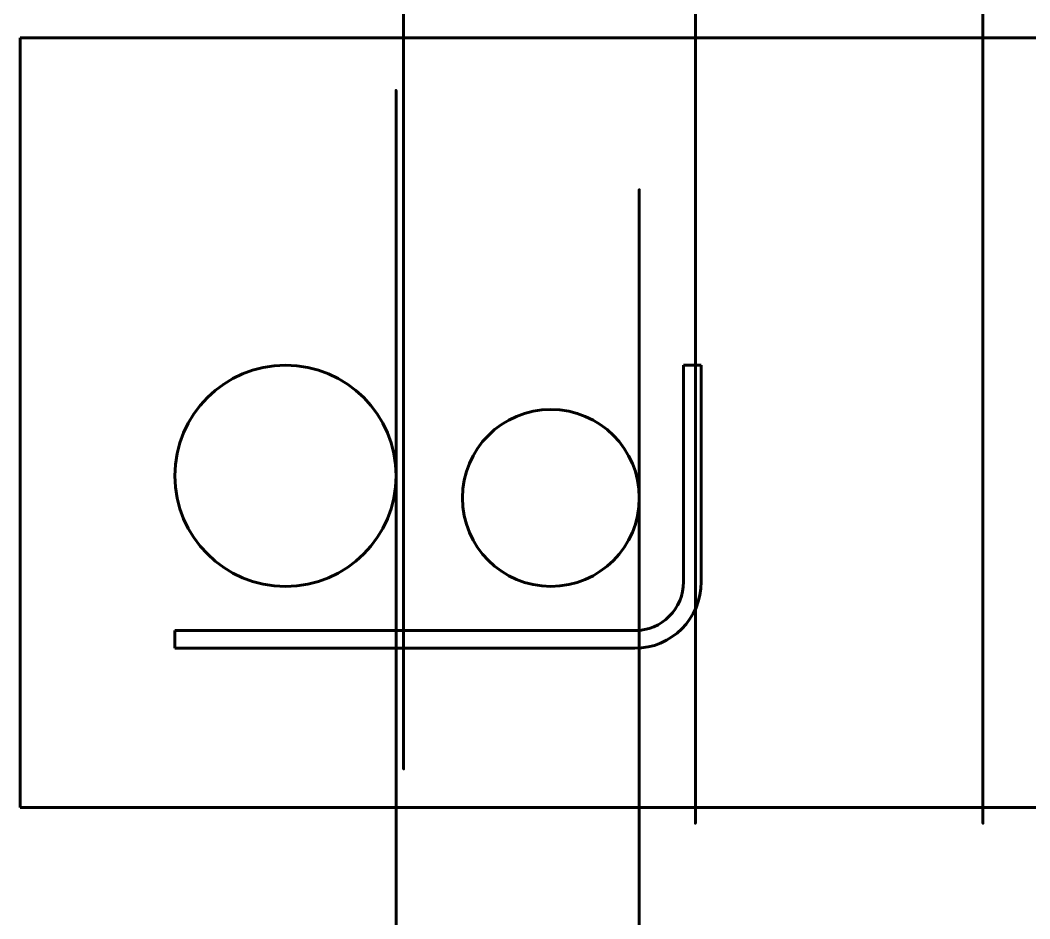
# Model space of a CAD drawing. Header units: centimetres. Extents: x 259 to 610, y 357 to 1252.
# Drawn here: x 489.36 to 512.19, y 775.73 to 796.04 of the extents above; entities that cross this region are included whole.
import ezdxf

# ---------------------------------------------------------------- set-up
doc = ezdxf.new("R2010")
doc.units = ezdxf.units.CM
doc.header["$MEASUREMENT"] = 0
doc.layers.add('layer 1', color=7, linetype='Continuous')

msp = doc.modelspace()

# ---------------------------------------------------------------- linework, layer by layer
at = {"layer": 'layer 1', "color": 5, "lineweight": 60}
for points, knots in [([(529.12517, 953.28499), (529.12517, 963.2261), (521.06631, 971.28496), (511.12519, 971.28498), (511.12519, 971.28498), (501.18408, 971.28499), (493.12519, 963.22615), (493.12517, 953.28504), (493.12517, 953.28504), (493.12514, 943.34392), (501.18398, 935.28503), (511.1251, 935.28499), (511.1251, 935.28499), (521.06621, 935.28495), (529.12512, 943.34378), (529.12517, 953.28489), (529.12667, 1251.51819), (529.12517, 356.81839), (529.12517, 953.28499)], [0, 0, 0, 0, 0.2, 0.2, 0.2, 0.2, 0.4, 0.4, 0.4, 0.4, 0.6, 0.6, 0.6, 0.6, 1, 1, 1, 1.0001, 1.0001, 1.0001, 1.0001]), ([(522.62517, 953.28499), (522.62517, 959.63626), (517.47645, 964.78498), (511.12518, 964.78499), (511.12518, 964.78499), (504.77391, 964.785), (499.62518, 959.63629), (499.62517, 953.28502), (499.62517, 953.28502), (499.62515, 946.93375), (504.77385, 941.78501), (511.12512, 941.78499), (511.12512, 941.78499), (517.47639, 941.78496), (522.62513, 946.93366), (522.62517, 953.28493), (522.62637, 1143.82303), (522.62517, 572.20879), (522.62517, 953.28499)], [0, 0, 0, 0, 0.2, 0.2, 0.2, 0.2, 0.4, 0.4, 0.4, 0.4, 0.6, 0.6, 0.6, 0.6, 1, 1, 1, 1.00006, 1.00006, 1.00006, 1.00006]), ([(504.62864, 808.22341), (504.62864, 809.65935), (503.46458, 810.82341), (502.02865, 810.82341), (502.02865, 810.82341), (500.59271, 810.82341), (499.42865, 809.65936), (499.42864, 808.22342), (499.42864, 808.22342), (499.42864, 806.78748), (500.59269, 805.62342), (502.02863, 805.62341), (502.02863, 805.62341), (503.46457, 805.62341), (504.62863, 806.78746), (504.62864, 808.2234), (504.62894, 851.3016), (504.62864, 722.06701), (504.62864, 808.22341)], [0, 0, 0, 0, 0.2, 0.2, 0.2, 0.2, 0.4, 0.4, 0.4, 0.4, 0.6, 0.6, 0.6, 0.6, 1, 1, 1, 1.00001, 1.00001, 1.00001, 1.00001]), ([(511.12864, 808.22341), (511.12864, 809.65935), (509.96458, 810.82341), (508.52865, 810.82341), (508.52865, 810.82341), (507.09271, 810.82341), (505.92865, 809.65936), (505.92864, 808.22342), (505.92864, 808.22342), (505.92864, 806.78748), (507.09269, 805.62342), (508.52863, 805.62341), (508.52863, 805.62341), (509.96457, 805.62341), (511.12863, 806.78746), (511.12864, 808.2234), (511.12894, 851.3016), (511.12864, 722.06701), (511.12864, 808.22341)], [0, 0, 0, 0, 0.2, 0.2, 0.2, 0.2, 0.4, 0.4, 0.4, 0.4, 0.6, 0.6, 0.6, 0.6, 1, 1, 1, 1.00001, 1.00001, 1.00001, 1.00001]), ([(498.02864, 808.2835), (498.02864, 809.66421), (496.90936, 810.78349), (495.52865, 810.7835), (495.52865, 810.7835), (494.14794, 810.7835), (493.02865, 809.66421), (493.02864, 808.2835), (493.02864, 808.2835), (493.02864, 806.90279), (494.14792, 805.7835), (495.52863, 805.7835), (495.52863, 805.7835), (496.90934, 805.78349), (498.02864, 806.90277), (498.02864, 808.28348), (498.02864, 849.70478), (498.02864, 725.4409), (498.02864, 808.2835)], [0, 0, 0, 0, 0.2, 0.2, 0.2, 0.2, 0.4, 0.4, 0.4, 0.4, 0.6, 0.6, 0.6, 0.6, 1, 1, 1, 1.00002, 1.00002, 1.00002, 1.00002]), ([(497.85889, 785.74509), (497.85889, 787.1258), (496.73961, 788.24509), (495.3589, 788.24509), (495.3589, 788.24509), (493.97819, 788.24509), (492.8589, 787.12581), (492.85889, 785.7451), (492.85889, 785.7451), (492.85889, 784.36439), (493.97817, 783.2451), (495.35888, 783.24509), (495.35888, 783.24509), (496.73959, 783.24509), (497.85889, 784.36437), (497.85889, 785.74508), (497.85889, 827.16638), (497.85889, 702.90249), (497.85889, 785.74509)], [0, 0, 0, 0, 0.2, 0.2, 0.2, 0.2, 0.4, 0.4, 0.4, 0.4, 0.6, 0.6, 0.6, 0.6, 1, 1, 1, 1.00001, 1.00001, 1.00001, 1.00001]), ([(503.35889, 785.24509), (503.35889, 786.34966), (502.46346, 787.24509), (501.3589, 787.24509), (501.3589, 787.24509), (500.25433, 787.24509), (499.3589, 786.34967), (499.35889, 785.2451), (499.35889, 785.2451), (499.35889, 784.14053), (500.25432, 783.2451), (501.35889, 783.24509), (501.35889, 783.24509), (502.46345, 783.24509), (503.35889, 784.14051), (503.35889, 785.24508), (503.35889, 818.38218), (503.35889, 718.97089), (503.35889, 785.24509)], [0, 0, 0, 0, 0.2, 0.2, 0.2, 0.2, 0.4, 0.4, 0.4, 0.4, 0.6, 0.6, 0.6, 0.6, 1, 1, 1, 1.00001, 1.00001, 1.00001, 1.00001])]:
    msp.add_open_spline(points, degree=3, knots=knots, dxfattribs=at)
for points in [[(558.75888, 795.64509), (558.75888, 795.64509), (489.35889, 795.64509), (489.35889, 795.64509)], [(489.35889, 795.64509), (489.35889, 795.64509), (489.35889, 778.24509), (489.35889, 778.24509)], [(504.35889, 788.24509), (504.35889, 788.24509), (504.35889, 783.34873), (504.35889, 783.34873)], [(504.75889, 788.24509), (504.75889, 788.24509), (504.35889, 788.24509), (504.35889, 788.24509)], [(504.75889, 783.34873), (504.75889, 783.34873), (504.75889, 788.24509), (504.75889, 788.24509)], [(503.25526, 782.24509), (503.86478, 782.24509), (504.35889, 782.7392), (504.35889, 783.34872)], [(503.25526, 781.84509), (504.08569, 781.84509), (504.75889, 782.51829), (504.75889, 783.34872)], [(492.85889, 782.24509), (492.85889, 782.24509), (492.85889, 781.84509), (492.85889, 781.84509)], [(503.25526, 782.24509), (503.25526, 782.24509), (492.85889, 782.24509), (492.85889, 782.24509)], [(492.85889, 781.84509), (492.85889, 781.84509), (503.25526, 781.84509), (503.25526, 781.84509)], [(489.35889, 778.24509), (489.35889, 778.24509), (558.75888, 778.24509), (558.75888, 778.24509)]]:
    msp.add_open_spline(points, degree=3, dxfattribs=at)

doc.saveas('drawing.dxf')
